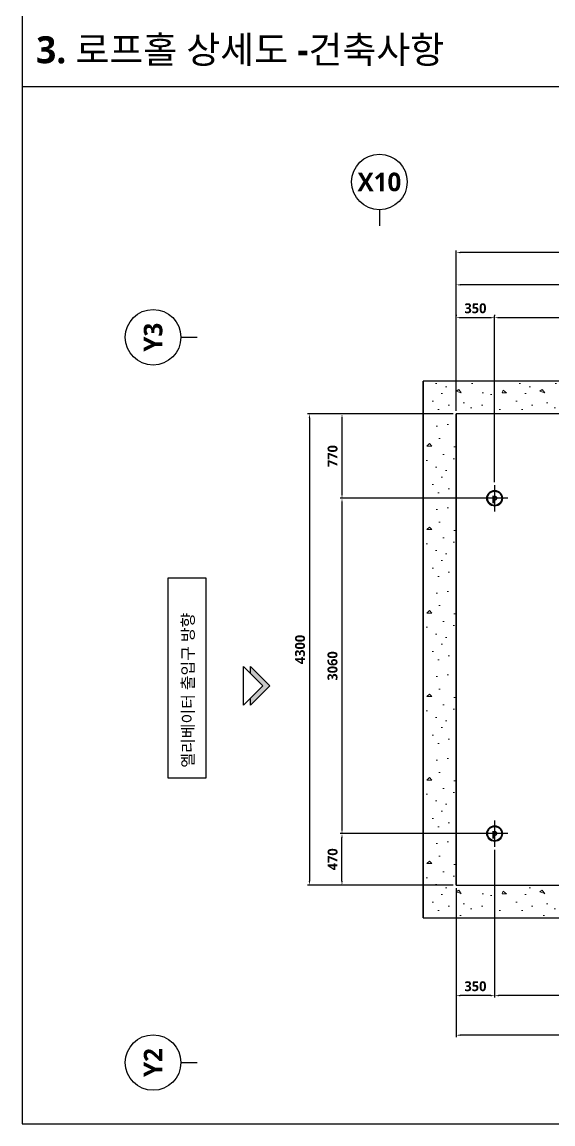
# Model space of a CAD drawing. Header units: millimetres. Extents: x 2370 to 266135, y -585395 to 33485.
# Drawn here: x 138647 to 148326, y -7179 to 12935 of the extents above; entities that cross this region are included whole.
import ezdxf
from ezdxf.enums import TextEntityAlignment as Align
from ezdxf.lldxf.tags import DXFTag

# ---------------------------------------------------------------- set-up
doc = ezdxf.new("R2010")
doc.units = ezdxf.units.MM
for name, color, linetype in [('0글씨', 3, 'Continuous'), ('0중심선', 1, 'CENTER'), ('A-ANNO-TEXT1', 7, 'Continuous'), ('A-ST-AXIS-BUB', 7, 'Continuous'), ('TIT', 2, 'Continuous'), ('옥상층 평면도$0$A-ST-CONC', 2, 'Continuous')]:
    doc.layers.add(name, color=color, linetype=linetype)
doc.layers.add('0해치', color=253, linetype='Continuous', lineweight=9)
doc.styles.add('SH_진천_나눔', font='')
doc.styles.get("Standard").update_dxf_attribs({"font": 'NanumGothicBold.ttf'})
doc.styles.get('SH_진천_나눔').set_extended_font_data('NanumGothic', bold=True)
tags = doc.linetypes.add('CENTER', pattern=[2, 1.25, -0.25, 0.25, -0.25]).pattern_tags.tags
tags[10:11] = [DXFTag(74, 4), DXFTag(75, 0), DXFTag(340, '0'), DXFTag(46, 1.0), DXFTag(50, 0.0), DXFTag(44, 0.0), DXFTag(45, 0.0)]
tags[8:9] = [DXFTag(74, 4), DXFTag(75, 0), DXFTag(340, '0'), DXFTag(46, 1.0), DXFTag(50, 0.0), DXFTag(44, 0.0), DXFTag(45, 0.0)]
tags[6:7] = [DXFTag(74, 4), DXFTag(75, 0), DXFTag(340, '0'), DXFTag(46, 1.0), DXFTag(50, 0.0), DXFTag(44, 0.0), DXFTag(45, 0.0)]
tags[4:5] = [DXFTag(74, 4), DXFTag(75, 0), DXFTag(340, '0'), DXFTag(46, 1.0), DXFTag(50, 0.0), DXFTag(44, 0.0), DXFTag(45, 0.0)]
doc.dimstyles.new('DIM-ROPE HOLE', dxfattribs={"dimscale": 180, "dimtxt": 1, "dimasz": 0.4, "dimexe": 0.2, "dimexo": 0.3, "dimgap": 0.4, "dimtad": 1, "dimdec": 0, "dimlfac": 0.5, "dimtxsty": 'Standard', "dimcen": 0, "dimclrd": 15, "dimclre": 15, "dimclrt": 3, "dimadec": 0, "dimazin": 0, "dimtfac": 1, "dimtix": 1, "dimtmove": 0, "dimatfit": 3, "dimfxl": 1, "dimarcsym": 0})

# ---------------------------------------------------------------- blocks, each defined once
blk = doc.blocks.new('A-ST-AXIS-BUB-1')
at = {"layer": 'A-ST-AXIS-BUB'}
blk.add_line((0, 350), (0, 0), dxfattribs=at)
blk.add_circle((0, 950), 600, dxfattribs=at)
blk = doc.blocks.new('*D1638')
at = {"color": 15, "lineweight": -2, "ltscale": 600}
for p, q in [((147263, -2173), (147263, -4873)), ((150163, -2872), (150163, -4873)), ((150091, -4837), (147335, -4837))]:
    blk.add_line(p, q, dxfattribs=at)
at = {"color": 15}
for points in [[(147335, -4825), (147335, -4849), (147263, -4837)], [(150091, -4849), (150091, -4825), (150163, -4837)]]:
    blk.add_solid(points, dxfattribs=at)
at = {"layer": 'Defpoints', "color": 0}
for p in [(147263, -2119), (150163, -2818), (147263, -4837)]:
    blk.add_point(p, dxfattribs=at)
at = {"color": 3, "ltscale": 600, "insert": (148713, -4666), "char_height": 180, "attachment_point": 5}
blk.add_mtext('1450', dxfattribs=at)
blk = doc.blocks.new('*D1639')
at = {"color": 15, "lineweight": -2, "ltscale": 600}
for p, q in [((146563, -2873), (146563, -4873)), ((147263, -2873), (147263, -4873)), ((147191, -4837), (146635, -4837))]:
    blk.add_line(p, q, dxfattribs=at)
at = {"color": 15}
for points in [[(146635, -4825), (146635, -4849), (146563, -4837)], [(147191, -4849), (147191, -4825), (147263, -4837)]]:
    blk.add_solid(points, dxfattribs=at)
at = {"layer": 'Defpoints', "color": 0}
for p in [(146563, -2819), (147263, -2819), (146563, -4837)]:
    blk.add_point(p, dxfattribs=at)
at = {"color": 3, "ltscale": 600, "insert": (146913, -4666), "char_height": 180, "attachment_point": 5}
blk.add_mtext('350', dxfattribs=at)
blk = doc.blocks.new('*D1654')
at = {"color": 15, "lineweight": -2, "ltscale": 600}
for p, q in [((146563, -2873), (146563, -5595)), ((150973, -5185), (150973, -5595)), ((150901, -5559), (146635, -5559))]:
    blk.add_line(p, q, dxfattribs=at)
at = {"color": 15}
for points in [[(146635, -5547), (146635, -5571), (146563, -5559)], [(150901, -5571), (150901, -5547), (150973, -5559)]]:
    blk.add_solid(points, dxfattribs=at)
at = {"layer": 'Defpoints', "color": 0}
for p in [(146563, -2819), (150973, -5131), (146563, -5559)]:
    blk.add_point(p, dxfattribs=at)
at = {"color": 3, "ltscale": 600, "insert": (148768, -5388), "char_height": 180, "attachment_point": 5}
blk.add_mtext('2205', dxfattribs=at)
blk = doc.blocks.new('P')
for radius in [55, 50]:
    blk.add_circle((0, 0), radius)
at = {"layer": '0중심선'}
for p, q in [((0, 92.4), (0, -92.4)), ((92.4, 0), (-92.4, 0))]:
    blk.add_line(p, q, dxfattribs=at)
at = {"layer": '0글씨', "style": 'SH_진천_나눔'}
blk.add_text('P', height=54.5, dxfattribs=at).set_placement((-22.5, -36.4))
blk = doc.blocks.new('*D1660')
at = {"color": 15, "lineweight": -2, "ltscale": 600}
for p, q in [((147263, 4536), (147263, 7574)), ((150541, 7538), (147335, 7538)), ((150613, 5836), (150613, 7574))]:
    blk.add_line(p, q, dxfattribs=at)
at = {"color": 15}
for points in [[(147335, 7550), (147335, 7526), (147263, 7538)], [(150541, 7526), (150541, 7550), (150613, 7538)]]:
    blk.add_solid(points, dxfattribs=at)
at = {"layer": 'Defpoints', "color": 0}
for p in [(147263, 7538), (150613, 5782), (147263, 4482)]:
    blk.add_point(p, dxfattribs=at)
at = {"color": 3, "ltscale": 600, "insert": (148938, 7709), "char_height": 180, "attachment_point": 5}
blk.add_mtext('1675', dxfattribs=at)
blk = doc.blocks.new('*D1661')
at = {"color": 15, "lineweight": -2, "ltscale": 600}
for p, q in [((146563, 5835), (146563, 8762)), ((157991, 8726), (146635, 8726)), ((158063, 5835), (158063, 8762))]:
    blk.add_line(p, q, dxfattribs=at)
at = {"color": 15}
for points in [[(146635, 8738), (146635, 8714), (146563, 8726)], [(157991, 8714), (157991, 8738), (158063, 8726)]]:
    blk.add_solid(points, dxfattribs=at)
at = {"layer": 'Defpoints', "color": 0}
for p in [(146563, 8726), (146563, 5781), (158063, 5781)]:
    blk.add_point(p, dxfattribs=at)
at = {"color": 3, "ltscale": 600, "insert": (152313, 8897), "char_height": 180, "attachment_point": 5}
blk.add_mtext('5750', dxfattribs=at)
blk = doc.blocks.new('*D1664')
at = {"color": 15, "lineweight": -2, "ltscale": 600}
for p, q in [((146563, 5835), (146563, 8173)), ((150901, 8137), (146635, 8137)), ((150973, 8191), (150973, 8173))]:
    blk.add_line(p, q, dxfattribs=at)
at = {"color": 15}
for points in [[(146635, 8149), (146635, 8125), (146563, 8137)], [(150901, 8125), (150901, 8149), (150973, 8137)]]:
    blk.add_solid(points, dxfattribs=at)
at = {"layer": 'Defpoints', "color": 0}
for p in [(146563, 8137), (150973, 8137), (146563, 5781)]:
    blk.add_point(p, dxfattribs=at)
at = {"color": 3, "ltscale": 600, "insert": (148768, 8309), "char_height": 180, "attachment_point": 5}
blk.add_mtext('2205', dxfattribs=at)
blk = doc.blocks.new('*D1665')
at = {"color": 15, "lineweight": -2, "ltscale": 600}
for p, q in [((146563, 7592), (146563, 7574)), ((147191, 7538), (146635, 7538)), ((147263, 7592), (147263, 7574))]:
    blk.add_line(p, q, dxfattribs=at)
at = {"color": 15}
for points in [[(146635, 7550), (146635, 7526), (146563, 7538)], [(147191, 7526), (147191, 7550), (147263, 7538)]]:
    blk.add_solid(points, dxfattribs=at)
at = {"layer": 'Defpoints', "color": 0}
for p in [(146563, 7538), (146563, 7538), (147263, 7538)]:
    blk.add_point(p, dxfattribs=at)
at = {"color": 3, "ltscale": 600, "insert": (146913, 7709), "char_height": 180, "attachment_point": 5}
blk.add_mtext('350', dxfattribs=at)
blk = doc.blocks.new('*D1666')
at = {"color": 15, "lineweight": -2, "ltscale": 600}
for p, q in [((147078, 4241), (144444, 4241)), ((144480, 4169), (144480, -1807)), ((147078, -1879), (144444, -1879))]:
    blk.add_line(p, q, dxfattribs=at)
at = {"color": 15}
for points in [[(144492, 4169), (144468, 4169), (144480, 4241)], [(144468, -1807), (144492, -1807), (144480, -1879)]]:
    blk.add_solid(points, dxfattribs=at)
at = {"layer": 'Defpoints', "color": 0}
for p in [(147132, 4241), (144480, -1879), (147132, -1879)]:
    blk.add_point(p, dxfattribs=at)
at = {"color": 3, "ltscale": 600, "insert": (144308, 1181), "char_height": 180, "attachment_point": 5, "rotation": 90}
blk.add_mtext('3060', dxfattribs=at)
blk = doc.blocks.new('*D1667')
at = {"color": 15, "lineweight": -2, "ltscale": 600}
for p, q in [((146508, 5781), (144444, 5781)), ((144480, 5709), (144480, 4313)), ((146508, 4241), (144444, 4241))]:
    blk.add_line(p, q, dxfattribs=at)
at = {"color": 15}
for points in [[(144492, 5709), (144468, 5709), (144480, 5781)], [(144468, 4313), (144492, 4313), (144480, 4241)]]:
    blk.add_solid(points, dxfattribs=at)
at = {"layer": 'Defpoints', "color": 0}
for p in [(146562, 5781), (144480, 4241), (146562, 4241)]:
    blk.add_point(p, dxfattribs=at)
at = {"color": 3, "ltscale": 600, "insert": (144309, 5011), "char_height": 180, "attachment_point": 5, "rotation": 90}
blk.add_mtext('770', dxfattribs=at)
blk = doc.blocks.new('*D1668')
at = {"color": 15, "lineweight": -2, "ltscale": 600}
for p, q in [((147024, -1879), (144444, -1879)), ((144480, -2747), (144480, -1951)), ((146509, -2819), (144444, -2819))]:
    blk.add_line(p, q, dxfattribs=at)
at = {"color": 15}
for points in [[(144492, -1951), (144468, -1951), (144480, -1879)], [(144468, -2747), (144492, -2747), (144480, -2819)]]:
    blk.add_solid(points, dxfattribs=at)
at = {"layer": 'Defpoints', "color": 0}
for p in [(144480, -1879), (147078, -1879), (146563, -2819)]:
    blk.add_point(p, dxfattribs=at)
at = {"color": 3, "ltscale": 600, "insert": (144309, -2349), "char_height": 180, "attachment_point": 5, "rotation": 90}
blk.add_mtext('470', dxfattribs=at)
blk = doc.blocks.new('*D1669')
at = {"color": 15, "lineweight": -2, "ltscale": 600}
for p, q in [((146508, 5781), (143850, 5781)), ((143886, 5709), (143886, -2747)), ((146509, -2819), (143850, -2819))]:
    blk.add_line(p, q, dxfattribs=at)
at = {"color": 15}
for points in [[(143898, 5709), (143874, 5709), (143886, 5781)], [(143874, -2747), (143898, -2747), (143886, -2819)]]:
    blk.add_solid(points, dxfattribs=at)
at = {"layer": 'Defpoints', "color": 0}
for p in [(146562, 5781), (143886, -2819), (146563, -2819)]:
    blk.add_point(p, dxfattribs=at)
at = {"color": 3, "ltscale": 600, "insert": (143715, 1481), "char_height": 180, "attachment_point": 5, "rotation": 90}
blk.add_mtext('4300', dxfattribs=at)
blk = doc.blocks.new('dr-sy-020-D-M')
for p, q in [((-9.19, -9.19), (0, 0)), ((0, 0), (9.19, -9.19)), ((-9.19, -12.46), (0, -3.26)), ((0, -3.26), (9.19, -12.46)), ((-9.19, -9.19), (-5.93, -9.19)), ((5.93, -9.19), (9.19, -9.19)), ((-9.19, -12.46), (9.19, -12.46))]:
    blk.add_line(p, q)
for points in [[(0, 0), (-9.19, -9.19), (0, -3.26), (-5.93, -9.19)], [(0, 0), (0, -3.26), (9.19, -9.19), (5.93, -9.19)]]:
    blk.add_solid(points)

msp = doc.modelspace()

# ---------------------------------------------------------------- hatches: boundary and pattern name
at = {"layer": '0해치', "ltscale": 600, "transparency": 33554687}
h = msp.add_hatch(dxfattribs=at)
h.set_pattern_fill('CONC', color=256, scale=60, style=0)
h.set_pattern_definition([(0, (-9207, 1465854.3), (0, 1524), [0, -1524]), (0, (-9191.8, 1465320.9), (0, 1524), [0, -1524]), (0, (-9146.1, 1466143.8), (0, 1524), [0, -1524]), (338.19859, (-9938.56, 1465671.39), (4572, -1524), [164.1398, -8042.8513]), (216.869898, (-9786.16, 1465610.43), (4572, 3048), [76.2, -7543.8]), (130.601295, (-9847.12, 1465564.7), (7620, -9144), [140.5059, -13910.0799]), (206.56505, (-10350.04, 1465381.8), (-1524, -1524), [34.0777, -3373.69]), (326.309932, (-10380.52, 1465366.6), (3048, -1524), [54.9486, -5439.9115]), (108.43495, (-10334.8, 1465336.1), (-1524, 3048), [48.1931, -4771.118]), (225, (-9374.7, 1465229.4), (-2e-13, -1524), [64.6578, -2090.6036]), (0, (-9420.4, 1465183.7), (1524, 1524), [91.44, -1432.56]), (135, (-9329, 1465183.7), (-1524, 1e-13), [64.6578, -2090.6036]), (251.56505, (-9557.56, 1466204.8), (1524, 3048), [48.1931, -4771.118]), (0, (-9572.8, 1466159), (1524, 1524), [76.2, -1447.8]), (143.130102, (-9496.6, 1466159.07), (-4572, 3048), [76.2, -7543.8]), (213.690068, (-10365.3, 1466220.03), (3048, 1524), [54.9486, -5439.9115]), (341.56505, (-10411, 1466189.55), (-3048, 1524), [96.3862, -4722.925]), (126.869898, (-10319.56, 1466159.07), (3048, -4572), [76.2, -7543.8]), (0, (-9923.3, 1466159), (0, 1524), [0, -1524]), (0, (-10334.8, 1465762.8), (0, 1524), [0, -1524]), (0, (-9908.1, 1465199), (0, 1524), [0, -1524]), (0, (-9496.6, 1465671.4), (0, 1524), [0, -1524]), (0, (-9938.6, 1465930.5), (0, 1524), [0, -1524]), (0, (-10273.8, 1465976.2), (0, 1524), [0, -1524]), (0, (-10136.7, 1465884.7), (0, 1524), [0, -1524]), (0, (-10197.6, 1465519), (0, 1524), [0, -1524]), (0, (-10563.4, 1465580), (0, 1524), [0, -1524]), (0, (-10548.2, 1465930.5), (0, 1524), [0, -1524]), (0, (-10593.9, 1466265.7), (0, 1524), [0, -1524]), (0, (-10121.4, 1466326.7), (0, 1524), [0, -1524]), (0, (-9786.2, 1466387.7), (0, 1524), [0, -1524]), (0, (-9252.8, 1466326.7), (0, 1524), [0, -1524]), (0, (-9618.5, 1465854.3), (0, 1524), [0, -1524]), (0, (-9770.9, 1466128.6), (0, 1524), [0, -1524]), (0, (-9649, 1465397), (0, 1524), [0, -1524]), (0, (-10106.2, 1465320.9), (0, 1524), [0, -1524]), (0, (-9649, 1464985.6), (0, 1524), [0, -1524]), (0, (-10151.9, 1465077), (0, 1524), [0, -1524]), (0, (-10639.6, 1465031.3), (0, 1524), [0, -1524]), (0, (-10456.7, 1464955.1), (0, 1524), [0, -1524]), (0, (-10441.5, 1465168.5), (0, 1524), [0, -1524]), (0, (-9420.4, 1464924.6), (0, 1524), [0, -1524]), (0, (-9237.5, 1465549.5), (0, 1524), [0, -1524]), (0, (-9313.7, 1466006.7), (0, 1524), [0, -1524]), (0, (-10014.8, 1464909.4), (0, 1524), [0, -1524])])
h.paths.add_polyline_path([(158662.6, -2818.6), (158662.6, 6381.4), (145962.6, 6381.4), (145962.6, -3418.6), (158662.6, -3418.6)])
h.paths.add_polyline_path([(158062.6, -2818.6), (158062.6, 5781.4), (154333.5, 5781.4), (150973.5, 5781.4), (146562.6, 5781.4), (146562.6, -2818.6), (150973.5, -2818.6), (154333.5, -2818.6)], flags=16)
h.paths.add_polyline_path([(150973.5, 5781.4), (154333.5, 5781.4), (154333.5, 6081.8), (150973.5, 6081.8)], flags=16)
h.paths.add_polyline_path([(154333.5, -2818.6), (150973.5, -2818.6), (150973.5, -3117.3), (154333.5, -3117.3)], flags=16)

# ---------------------------------------------------------------- linework, layer by layer
msp.add_line((138646.8, 11760.8), (189715, 11760.8))
at = {"ltscale": 600}
for points in [[(138646.8, 32060.6), (138646.8, -7179.1)], [(138646.8, -7179.1), (189715, -7179.1)]]:
    msp.add_lwpolyline(points, dxfattribs=at)
msp.add_lwpolyline([(141313, 2789.4), (141998.2, 2789.4), (141998.2, -868.8), (141313, -868.8)], close=True, dxfattribs=at)
at = {"layer": '옥상층 평면도$0$A-ST-CONC'}
for p, q in [((158662.6, 6381.4), (145962.6, 6381.4)), ((145962.6, -3418.6), (145962.6, 6381.4)), ((158062.6, 5781.4), (146562.6, 5781.4)), ((146562.6, -2818.6), (146562.6, 5781.4)), ((146562.6, -2818.6), (158062.6, -2818.6)), ((145962.6, -3418.6), (158662.6, -3418.6))]:
    msp.add_line(p, q, dxfattribs=at)
for points in [[(145962.6, 6381.4), (145962.6, -3418.6)], [(146562.6, 5781.4), (146562.6, -2818.6)]]:
    msp.add_lwpolyline(points, dxfattribs=at)

# ---------------------------------------------------------------- block references
at = {"xscale": 2.6, "yscale": 2.6, "zscale": 2.6}
for p in [(147263.2, 4241.4), (147263.2, -1878.6)]:
    msp.add_blockref('P', p, dxfattribs=at)
at = {"layer": 'A-ST-AXIS-BUB', "xscale": 0.8450000000000002, "yscale": 0.8450000000000002, "zscale": 0.8450000000000002}
msp.add_blockref('A-ST-AXIS-BUB-1', (145162.6, 9213.3), dxfattribs=at)
at = {"layer": 'A-ST-AXIS-BUB', "xscale": 0.8450000000000002, "yscale": 0.8450000000000002, "zscale": 0.8450000000000002, "rotation": 90}
for p in [(141838.4, 7181.4), (141838.4, -6058.2)]:
    msp.add_blockref('A-ST-AXIS-BUB-1', p, dxfattribs=at)
at = {"layer": 'TIT', "xscale": -38.25, "yscale": 38.25, "zscale": 38.25, "rotation": 269.9999999999998}
msp.add_blockref('dr-sy-020-D-M', (143162.8, 819), dxfattribs=at)

# ---------------------------------------------------------------- texts
at = {"style": 'SH_진천_나눔'}
msp.add_text('3. 로프홀 상세도 -건축사항', height=492.629, dxfattribs=at).set_placement((138903.8, 12182.6))
msp.add_text('엘리베이터 출입구 방향', height=213.815, rotation=90, dxfattribs=at).set_placement((141777.4, -675.6))
at = {"layer": 'A-ANNO-TEXT1', "style": 'SH_진천_나눔'}
msp.add_text('X10', height=338, dxfattribs=at).set_placement((145162.6, 10016), align=Align.MIDDLE_CENTER)
for s, p in [('Y3', (141035.6, 7181.4)), ('Y2', (141035.6, -6058.2))]:
    msp.add_text(s, height=338, rotation=90, dxfattribs=at).set_placement(p, align=Align.MIDDLE_CENTER)

# ---------------------------------------------------------------- dimensions: what is measured, and where the dimension line sits
at = {"ltscale": 600}
for base, p1, p2, angle, override, picture, middle in [((146562.6, 8726.4), (158062.6, 5781.4), (146562.6, 5781.4), 180, {"dimlfac": 0.5}, '*D1661', (152312.6, 8897.4)), ((146562.6, 8137.4), (150973.5, 8136.6), (146562.6, 5781.4), 180, {"dimlfac": 0.5}, '*D1664', (148768.1, 8308.6)), ((147263.2, 7537.6), (150613.5, 5782.2), (147263.2, 4481.6), 180, {"dimlfac": 0.5}, '*D1660', (148938.3, 7708.9)), ((143886.3, -2818.6), (146562.3, 5781.4), (146562.6, -2818.6), 90, {"dimlfac": 0.5, "dimtfill": 0}, '*D1669', (143715, 1481.4)), ((144479.8, 4241.4), (146562.3, 5781.4), (146562.3, 4241.4), 90, {"dimlfac": 0.5}, '*D1667', (144309.1, 5011.4)), ((144479.8, -1878.6), (147132.3, 4241.4), (147132.3, -1878.6), 90, {"dimlfac": 0.5}, '*D1666', (144308.5, 1181.4)), ((144479.8, -1878.6), (146562.6, -2818.6), (147078.3, -1878.6), 90, {"dimlfac": 0.5}, '*D1668', (144309.1, -2348.6)), ((147263.2, -4837.1), (150163.5, -2817.8), (147263.2, -2118.8), 180, {"dimlfac": 0.5}, '*D1638', (148713.3, -4666.1)), ((146562.6, -4837.1), (147263.2, -2818.6), (146562.6, -2818.6), 180, {"dimlfac": 0.5}, '*D1639', (146912.9, -4665.7)), ((146562.6, -5559.4), (150973.5, -5130.8), (146562.6, -2818.6), 180, {"dimlfac": 0.5}, '*D1654', (148768.1, -5388.2))]:
    dim = msp.add_linear_dim(base=base, p1=p1, p2=p2, angle=angle, dimstyle='DIM-ROPE HOLE', override=override, dxfattribs=at)
    dim.commit()
    dim.dimension.update_dxf_attribs({"geometry": picture, "text_midpoint": middle})
dim = msp.add_linear_dim(base=(146562.6, 7537.6), p1=(147263.2, 7537.6), p2=(146562.6, 7537.6), dimstyle='DIM-ROPE HOLE', dxfattribs=at)
dim.commit()
dim.dimension.update_dxf_attribs({"geometry": '*D1665', "text_midpoint": (146912.9, 7708.9)})

doc.saveas('drawing.dxf')
